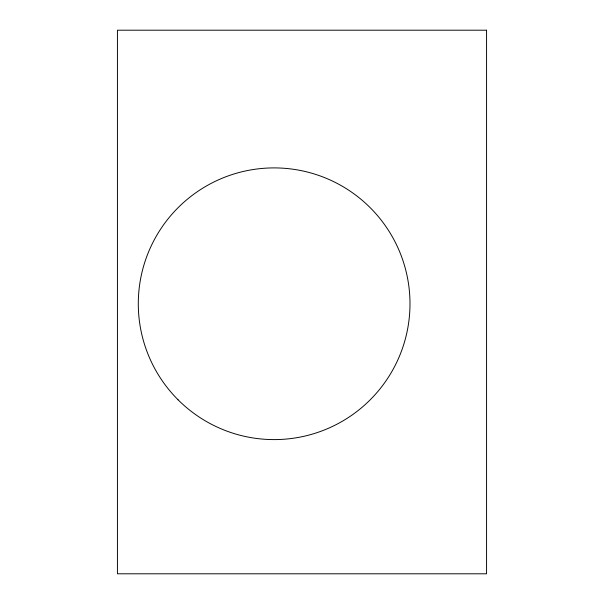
<?xml version="1.0" encoding="UTF-8"?>
<svg xmlns="http://www.w3.org/2000/svg" width="604" height="604" viewBox="0 0 604 604"><rect width="100%" height="100%" fill="white"/><g stroke="black" fill="none" stroke-linecap="round" stroke-linejoin="round"><path stroke-width="0.91" d="M486.567 30.2L117.433 30.2L117.433 573.8L486.567 573.8L486.567 30.2M178.082 399.81A135.847 135.847 0 0 0 405.359 338.912A135.847 135.847 0 0 0 238.98 172.533A135.847 135.847 0 0 0 178.082 399.81"/></g></svg>
